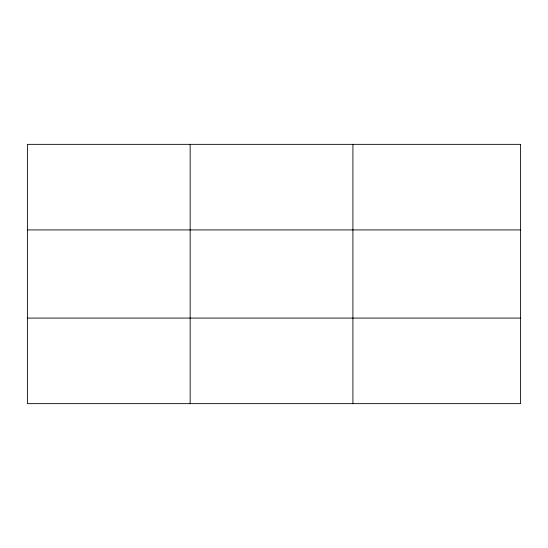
<?xml version="1.0" encoding="UTF-8"?>
<svg xmlns="http://www.w3.org/2000/svg" width="548" height="548" viewBox="0 0 548 548"><rect width="100%" height="100%" fill="white"/><g stroke="black" fill="none" stroke-linecap="round" stroke-linejoin="round"><path stroke-width="0.82" d="M190.156 403.65L190.156 144.35M352.912 403.65L352.912 144.35M27.4 229.92L520.6 229.92M27.4 318.08L520.6 318.08M520.6 144.35L520.6 403.65L27.4 403.65L27.4 144.35L520.6 144.35"/></g></svg>
